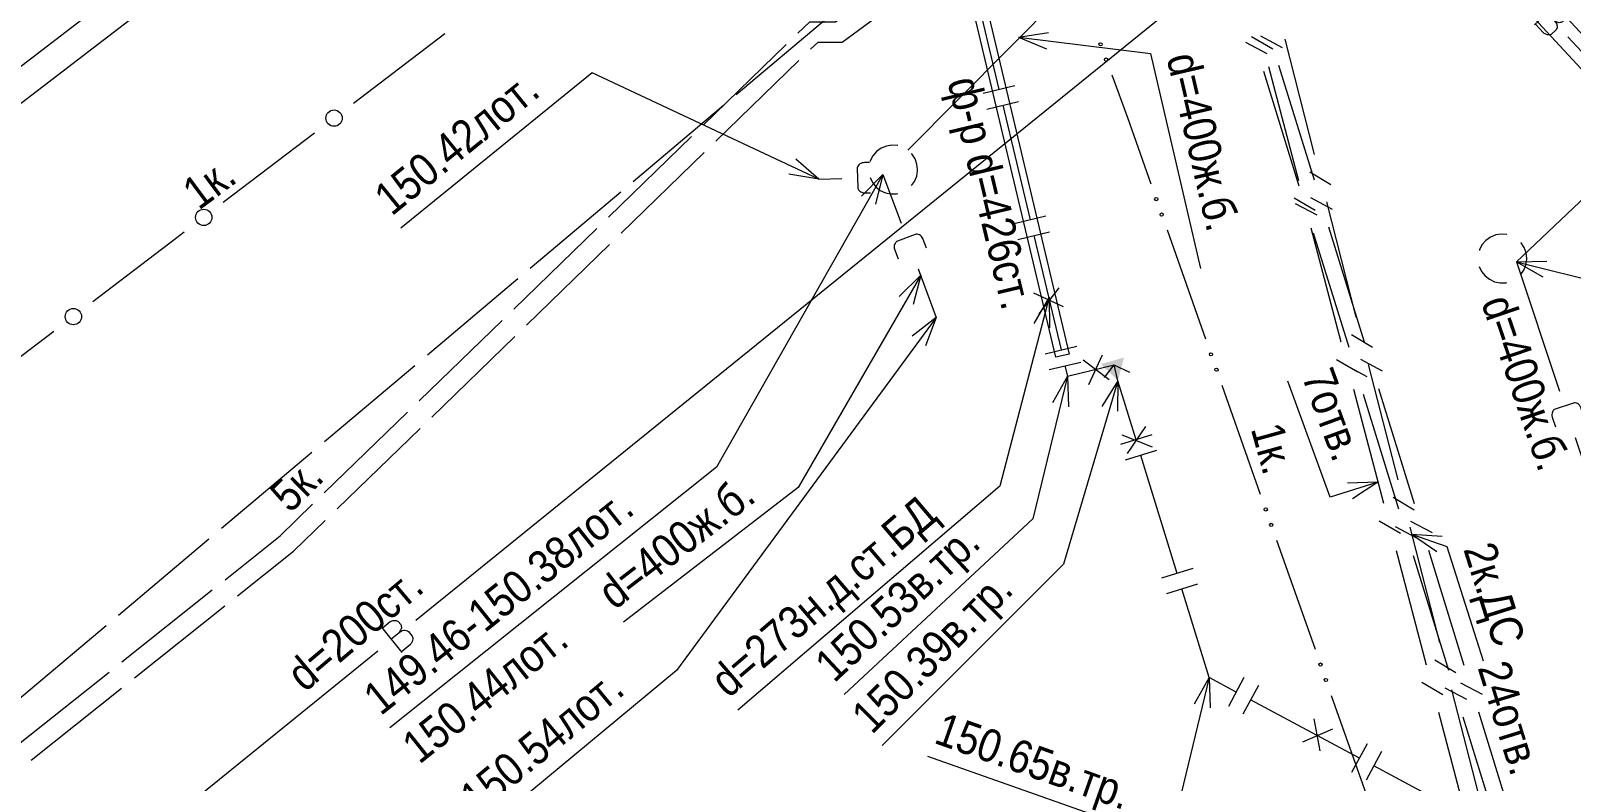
# Model space of a CAD drawing. Header units: metres. Extents: x 369 to 856, y 14070 to 14447.
# Drawn here: x 581.3 to 628.51, y 14226.37 to 14249.36 of the extents above; entities that cross this region are included whole.
import ezdxf
from ezdxf.enums import TextEntityAlignment as Align

# ---------------------------------------------------------------- set-up
doc = ezdxf.new("R2010")
doc.units = ezdxf.units.M
doc.header["$MEASUREMENT"] = 0
for name, color, linetype, lineweight in [('Водопровод', 7, 'Continuous', 25), ('Водосток', 7, 'Continuous', 25), ('Газопровод', 7, 'Continuous', 25), ('Кабели', 7, 'Continuous', 25), ('Кабель связи', 7, 'Continuous', 25), ('Кабель электрический', 7, 'Continuous', 25), ('Канализация самотёчная', 7, 'Continuous', 25)]:
    doc.layers.add(name, color=color, linetype=linetype, lineweight=lineweight)
doc.styles.add('Style-RUSSIAN_1251', font='RUSSIAN_1251.shx')
doc.styles.add('Style-RUSSIAN_1251 I 0.00000', font='RUSSIAN_1251.shx')

# ---------------------------------------------------------------- blocks, each defined once
blk = doc.blocks.new('msdElementTypeLineString_352')
at = {"layer": 'Канализация самотёчная', "color": 252, "linetype": 'Continuous', "lineweight": 9}
for p, q in [((17.315, 14.515), (33.481, 28.067)), ((0, 0), (16.166, 13.552))]:
    blk.add_line(p, q, dxfattribs=at)
blk = doc.blocks.new('msdElementTypeLineString_353')
at = {"layer": 'Канализация самотёчная', "color": 252, "linetype": 'Continuous', "lineweight": 9}
for p, q in [((17.275, 14.482), (33.401, 28)), ((0, 0.001), (16.126, 13.518))]:
    blk.add_line(p, q, dxfattribs=at)
blk = doc.blocks.new('msdElementTypeLineString_354')
at = {"layer": 'Канализация самотёчная', "color": 252, "linetype": 'Continuous', "lineweight": 9}
for p, q in [((17.155, 14.263), (17.206, 15.137)), ((16.746, 14.752), (17.382, 13.992)), ((17.171, 14.54), (17.842, 14.378))]:
    blk.add_line(p, q, dxfattribs=at)
blk = doc.blocks.new('msdElementTypeMultiLine_52')
at = {"layer": 'Канализация самотёчная', "color": 252, "linetype": 'Continuous', "lineweight": 9}
for name, p in [('msdElementTypeLineString_352', (0.217, 0.851)), ('msdElementTypeLineString_353', (0.795, 0.161)), ('msdElementTypeLineString_354', (0, 0))]:
    blk.add_blockref(name, p, dxfattribs=at)
blk = doc.blocks.new('msdElementTypeLineString_355')
at = {"layer": 'Канализация самотёчная', "color": 252, "linetype": 'Continuous', "lineweight": 9}
for p, q in [((17.242, 14.409), (33.334, 27.856)), ((0, 0.001), (16.091, 13.447))]:
    blk.add_line(p, q, dxfattribs=at)
blk = doc.blocks.new('msdElementTypeLineString_356')
at = {"layer": 'Канализация самотёчная', "color": 252, "linetype": 'Continuous', "lineweight": 9}
for p, q in [((17.203, 14.377), (33.255, 27.79)), ((0, 0.001), (16.052, 13.415))]:
    blk.add_line(p, q, dxfattribs=at)
blk = doc.blocks.new('msdElementTypeLineString_357')
at = {"layer": 'Канализация самотёчная', "color": 252, "linetype": 'Continuous', "lineweight": 9}
for p, q in [((16.673, 14.647), (17.308, 13.887)), ((17.082, 14.158), (17.134, 15.032)), ((17.099, 14.435), (17.769, 14.272))]:
    blk.add_line(p, q, dxfattribs=at)
blk = doc.blocks.new('msdElementTypeMultiLine_53')
at = {"layer": 'Канализация самотёчная', "color": 252, "linetype": 'Continuous', "lineweight": 9}
for name, p in [('msdElementTypeLineString_355', (0.218, 0.851)), ('msdElementTypeLineString_356', (0.795, 0.16)), ('msdElementTypeLineString_357', (0, 0))]:
    blk.add_blockref(name, p, dxfattribs=at)
blk = doc.blocks.new('UKAZD_1')
at = {"layer": 'Газопровод', "linetype": 'Continuous', "lineweight": 9}
blk.add_hatch(color=252, dxfattribs=at).paths.add_polyline_path([(0.636, -0.367), (0, 0), (0.636, 0.367)])
blk = doc.blocks.new('msdElementTypeLineString_435')
at = {"layer": 'Кабель связи', "color": 252, "linetype": 'Continuous', "lineweight": 9}
for p, q in [((39.271, 31.248), (40.45, 27.908)), ((40.949, 26.493), (42.128, 23.153)), ((42.627, 21.739), (43.806, 18.399)), ((44.305, 16.984), (45.484, 13.644))]:
    blk.add_line(p, q, dxfattribs=at)
at = {"layer": 'Кабель связи', "color": 252, "linetype": 'Continuous', "lineweight": 9, "flags": 128}
blk.add_lwpolyline([(37.577, 35.996), (38.054, 34.697), (38.772, 32.662)], dxfattribs=at)
at = {"layer": 'Кабель связи', "color": 252, "linetype": 'Continuous', "lineweight": 9}
for centre in [(37.232, 36.935), (37.404, 36.466), (38.939, 32.191), (39.105, 31.719), (40.617, 27.436), (40.783, 26.965), (42.295, 22.682), (42.461, 22.21), (43.973, 17.927), (44.139, 17.456)]:
    blk.add_circle(centre, 0.05, dxfattribs=at)
blk = doc.blocks.new('msdElementTypeMultiLine_133')
at = {"layer": 'Кабель связи', "color": 252, "linetype": 'Continuous', "lineweight": 9}
blk.add_blockref('msdElementTypeLineString_435', (0, 0), dxfattribs=at)
blk = doc.blocks.new('msdElementTypeLineString_436')
at = {"layer": 'Кабель связи', "color": 252, "linetype": 'Continuous', "lineweight": 9}
for p, q in [((29.515, 36.479), (30.42, 32.947)), ((30.284, 32.412), (30.929, 32.03)), ((30.793, 31.494), (31.698, 27.963)), ((31.562, 27.427), (32.207, 27.045)), ((32.07, 26.51), (32.976, 22.978)), ((32.839, 22.443), (33.484, 22.061)), ((33.348, 21.525), (34.253, 17.994)), ((34.117, 17.458), (34.762, 17.076)), ((34.626, 16.541), (35.531, 13.009))]:
    blk.add_line(p, q, dxfattribs=at)
blk = doc.blocks.new('msdElementTypeMultiLine_134')
at = {"layer": 'Кабель связи', "color": 252, "linetype": 'Continuous', "lineweight": 9}
blk.add_blockref('msdElementTypeLineString_436', (0, 0), dxfattribs=at)
blk = doc.blocks.new('msdElementTypeShape_35')
at = {"layer": 'Водосток', "color": 252, "linetype": 'Continuous', "lineweight": 9, "flags": 128}
for points in [[(0.888, 1.484), (0.885, 1.485), (0.712, 1.497), (0.542, 1.469), (0.382, 1.403), (0.242, 1.301), (0.128, 1.171), (0.048, 1.018), (0.041, 0.993)], [(1.497, 0.748), (1.477, 0.919), (1.419, 1.082), (1.324, 1.227), (1.313, 1.237)], [(0.039, 0.502), (0.11, 0.352), (0.218, 0.217), (0.353, 0.109), (0.51, 0.036), (0.679, 0.001), (0.852, 0.005), (0.888, 0.014)], [(1.313, 0.258), (1.403, 0.384), (1.469, 0.544), (1.497, 0.714), (1.497, 0.748)]]:
    blk.add_lwpolyline(points, dxfattribs=at)
blk = doc.blocks.new('msdElementTypeShape_44')
at = {"layer": 'Водосток', "color": 252, "linetype": 'Continuous', "lineweight": 9, "flags": 128}
for points in [[(0.888, 1.483), (0.885, 1.484), (0.712, 1.496), (0.541, 1.468), (0.382, 1.402), (0.241, 1.301), (0.128, 1.17), (0.047, 1.017), (0.041, 0.992)], [(1.497, 0.747), (1.477, 0.919), (1.418, 1.081), (1.324, 1.226), (1.313, 1.237)], [(0.039, 0.501), (0.11, 0.351), (0.217, 0.216), (0.353, 0.109), (0.51, 0.036), (0.679, 0), (0.698, 0.001), (0.852, 0.004), (0.888, 0.014)], [(1.313, 0.258), (1.403, 0.383), (1.469, 0.543), (1.496, 0.714), (1.497, 0.747)]]:
    blk.add_lwpolyline(points, dxfattribs=at)
blk = doc.blocks.new('msdElementTypeLineString_454')
at = {"layer": 'Газопровод', "color": 252, "linetype": 'Continuous', "lineweight": 9}
for p, q in [((0.117, 0.511), (0.414, 0.901)), ((0.399, 0.897), (0.881, 0.676))]:
    blk.add_line(p, q, dxfattribs=at)
blk = doc.blocks.new('msdElementTypeLineString_455')
at = {"layer": 'Газопровод', "color": 252, "linetype": 'Continuous', "lineweight": 9}
blk.add_line((0.621, 0.5), (0.5, 0.992), dxfattribs=at)
blk = doc.blocks.new('msdElementTypeMultiLine_148')
at = {"layer": 'Газопровод', "color": 252, "linetype": 'Continuous', "lineweight": 9}
for name, p in [('msdElementTypeLineString_454', (0.093, 0.093)), ('msdElementTypeLineString_455', (0, 0))]:
    blk.add_blockref(name, p, dxfattribs=at)
blk = doc.blocks.new('msdElementTypeLineString_471')
at = {"layer": 'Водопровод', "color": 252, "linetype": 'Continuous', "lineweight": 9}
for p, q in [((0, 9.667), (3.973, 5.383)), ((4.992, 4.284), (8.965, 0))]:
    blk.add_line(p, q, dxfattribs=at)
blk = doc.blocks.new('msdElementTypeLineString_472')
at = {"layer": 'Водопровод', "color": 252, "linetype": 'Continuous', "lineweight": 9}
for p, q in [((5.206, 5.824), (4.474, 5.146)), ((4.865, 5.509), (5.084, 5.273)), ((4.498, 5.168), (4.744, 4.903))]:
    blk.add_line(p, q, dxfattribs=at)
at = {"layer": 'Водопровод', "color": 252, "linetype": 'Continuous', "lineweight": 9, "flags": 128}
blk.add_lwpolyline([(5.179, 5.8), (5.396, 5.566), (5.412, 5.54), (5.432, 5.49), (5.444, 5.437), (5.445, 5.413), (5.443, 5.388), (5.435, 5.361), (5.422, 5.331), (5.414, 5.318), (5.329, 5.239), (5.309, 5.228), (5.278, 5.217), (5.253, 5.214), (5.226, 5.213), (5.192, 5.219), (5.154, 5.233), (5.123, 5.247), (5.084, 5.273), (5.107, 5.242), (5.127, 5.215), (5.149, 5.169), (5.157, 5.136), (5.163, 5.103), (5.16, 5.059), (5.148, 5.02), (5.131, 4.992), (4.991, 4.862), (4.975, 4.852), (4.948, 4.843), (4.912, 4.837), (4.87, 4.842), (4.837, 4.85), (4.791, 4.87), (4.765, 4.884), (4.744, 4.903)], dxfattribs=at)
blk = doc.blocks.new('msdElementTypeMultiLine_170')
at = {"layer": 'Водопровод', "color": 252, "linetype": 'Continuous', "lineweight": 9}
for name, p in [('msdElementTypeLineString_471', (0.5, 0.5)), ('msdElementTypeLineString_472', (0, 0))]:
    blk.add_blockref(name, p, dxfattribs=at)
blk = doc.blocks.new('msdElementTypeLineString_479')
at = {"layer": 'Кабель электрический', "color": 252, "linetype": 'Continuous', "lineweight": 9}
for p, q in [((111.781, 90.369), (114.325, 92.838)), ((108.878, 87.552), (111.422, 90.021)), ((105.976, 84.734), (108.519, 87.203)), ((103.073, 81.917), (105.617, 84.386)), ((100.17, 79.1), (102.714, 81.569)), ((93.964, 73.921), (96.737, 76.13)), ((90.8, 71.401), (93.573, 73.61))]:
    blk.add_line(p, q, dxfattribs=at)
at = {"layer": 'Кабель электрический', "color": 252, "linetype": 'Continuous', "lineweight": 9, "flags": 128}
for points in [[(114.684, 93.186), (115.045, 93.537), (115.84, 93.537), (116.672, 94.148), (117.192, 94.529), (117.624, 94.9)], [(97.128, 76.441), (98.816, 77.786), (99.811, 78.752)]]:
    blk.add_lwpolyline(points, dxfattribs=at)
blk = doc.blocks.new('msdElementTypeLineString_480')
at = {"layer": 'Кабель электрический', "color": 252, "linetype": 'Continuous', "lineweight": 9}
for p, q in [((111.786, 90.369), (114.33, 92.838)), ((108.883, 87.551), (111.427, 90.02)), ((105.98, 84.734), (108.524, 87.203)), ((103.078, 81.917), (105.622, 84.386)), ((100.175, 79.1), (102.719, 81.569)), ((93.966, 73.923), (96.739, 76.132)), ((90.802, 71.403), (93.575, 73.611))]:
    blk.add_line(p, q, dxfattribs=at)
at = {"layer": 'Кабель электрический', "color": 252, "linetype": 'Continuous', "lineweight": 9, "flags": 128}
for points in [[(114.689, 93.186), (114.915, 93.405), (115.66, 93.405), (116.658, 94.136), (117.196, 94.531), (117.637, 94.909)], [(97.13, 76.443), (98.844, 77.808), (99.816, 78.751)]]:
    blk.add_lwpolyline(points, dxfattribs=at)
blk = doc.blocks.new('msdElementTypeMultiLine_175')
at = {"layer": 'Кабель электрический', "color": 252, "linetype": 'Continuous', "lineweight": 9}
for name, p in [('msdElementTypeLineString_479', (0, 0.492)), ('msdElementTypeLineString_480', (0.384, 0))]:
    blk.add_blockref(name, p, dxfattribs=at)
blk = doc.blocks.new('msdElementTypeLineString_570')
at = {"layer": 'Кабель электрический', "color": 252, "linetype": 'Continuous', "lineweight": 9}
for p, q in [((48.7, 41.034), (45.928, 38.699)), ((45.546, 38.376), (42.774, 36.041)), ((42.392, 35.719), (39.62, 33.383)), ((39.238, 33.061), (36.466, 30.725)), ((36.083, 30.403), (33.311, 28.068)), ((32.929, 27.746), (30.157, 25.41)), ((29.775, 25.088), (27.003, 22.752)), ((26.62, 22.43), (23.848, 20.095))]:
    blk.add_line(p, q, dxfattribs=at)
blk = doc.blocks.new('msdElementTypeMultiLine_260')
at = {"layer": 'Кабель электрический', "color": 252, "linetype": 'Continuous', "lineweight": 9}
blk.add_blockref('msdElementTypeLineString_570', (0.407, 0.407), dxfattribs=at)
blk = doc.blocks.new('msdElementTypeLineString_588')
at = {"layer": 'Водосток', "color": 252, "linetype": 'Continuous', "lineweight": 9}
for p, q in [((0.001, 4.376), (0.556, 2.891)), ((1.081, 1.485), (1.636, 0))]:
    blk.add_line(p, q, dxfattribs=at)
blk = doc.blocks.new('msdElementTypeMultiLine_271')
at = {"layer": 'Водосток', "color": 252, "linetype": 'Continuous', "lineweight": 9, "flags": 128}
blk.add_lwpolyline([(1.801, 2.592), (1.704, 2.852), (1.688, 2.888), (1.671, 2.913), (1.646, 2.948), (1.616, 2.976), (1.587, 2.995), (1.55, 3.008), (1.513, 3.016), (1.485, 3.013), (1.458, 3.007), (0.91, 2.803), (0.888, 2.79), (0.871, 2.776), (0.852, 2.754), (0.84, 2.733), (0.827, 2.703), (0.816, 2.672), (0.815, 2.637), (0.816, 2.589), (0.824, 2.553), (0.933, 2.263)], dxfattribs=at)
at = {"layer": 'Водосток', "color": 252, "linetype": 'Continuous', "lineweight": 9}
blk.add_blockref('msdElementTypeLineString_588', (0.467, 0.467), dxfattribs=at)
blk = doc.blocks.new('msdElementTypeLineString_589')
at = {"layer": 'Водосток', "color": 252, "linetype": 'Continuous', "lineweight": 9}
for p, q in [((9.234, 8.76), (17.378, 16.487)), ((0.001, 0), (8.145, 7.727))]:
    blk.add_line(p, q, dxfattribs=at)
blk = doc.blocks.new('msdElementTypeMultiLine_272')
at = {"layer": 'Водосток', "color": 252, "linetype": 'Continuous', "lineweight": 9, "flags": 128}
blk.add_lwpolyline([(9.013, 9.21), (8.811, 9.019), (8.785, 8.99), (8.768, 8.965), (8.746, 8.928), (8.732, 8.889), (8.726, 8.855), (8.728, 8.816), (8.735, 8.779), (8.749, 8.754), (8.765, 8.731), (9.167, 8.307), (9.188, 8.292), (9.207, 8.281), (9.235, 8.272), (9.259, 8.27), (9.291, 8.269), (9.324, 8.272), (9.357, 8.284), (9.401, 8.304), (9.431, 8.326), (9.655, 8.539)], dxfattribs=at)
at = {"layer": 'Водосток', "color": 252, "linetype": 'Continuous', "lineweight": 9}
blk.add_blockref('msdElementTypeLineString_589', (0.467, 0.467), dxfattribs=at)
blk = doc.blocks.new('msdElementTypeLineString_594')
at = {"layer": 'Водосток', "color": 252, "linetype": 'Continuous', "lineweight": 9}
for p, q in [((6.801, 6.842), (12.544, 12.62)), ((0, 0.001), (5.743, 5.778))]:
    blk.add_line(p, q, dxfattribs=at)
blk = doc.blocks.new('msdElementTypeMultiLine_276')
at = {"layer": 'Водосток', "color": 252, "linetype": 'Continuous', "lineweight": 9, "flags": 128}
blk.add_lwpolyline([(6.581, 7.272), (6.385, 7.075), (6.359, 7.046), (6.343, 7.02), (6.322, 6.983), (6.309, 6.944), (6.305, 6.91), (6.308, 6.871), (6.316, 6.833), (6.331, 6.809), (6.347, 6.786), (6.762, 6.374), (6.783, 6.36), (6.803, 6.35), (6.83, 6.342), (6.855, 6.34), (6.887, 6.34), (6.919, 6.344), (6.952, 6.357), (6.996, 6.378), (7.025, 6.401), (7.243, 6.621)], dxfattribs=at)
at = {"layer": 'Водосток', "color": 252, "linetype": 'Continuous', "lineweight": 9}
blk.add_blockref('msdElementTypeLineString_594', (0.467, 0.467), dxfattribs=at)
blk = doc.blocks.new('msdElementTypeLineString_597')
at = {"layer": 'Водосток', "color": 252, "linetype": 'Continuous', "lineweight": 9}
blk.add_line((0, 0), (0.7, 0.024), dxfattribs=at)
blk = doc.blocks.new('msdElementTypeMultiLine_279')
at = {"layer": 'Водосток', "color": 252, "linetype": 'Continuous', "lineweight": 9, "flags": 128}
blk.add_lwpolyline([(2.016, 0.981), (1.862, 0.976), (1.823, 0.972), (1.794, 0.964), (1.753, 0.951), (1.717, 0.932), (1.69, 0.91), (1.666, 0.879), (1.646, 0.847), (1.64, 0.819), (1.637, 0.791), (1.657, 0.207), (1.662, 0.182), (1.67, 0.161), (1.684, 0.136), (1.701, 0.119), (1.725, 0.096), (1.75, 0.077), (1.783, 0.064), (1.829, 0.05), (1.866, 0.046), (2.047, 0.052)], dxfattribs=at)
at = {"layer": 'Водосток', "color": 252, "linetype": 'Continuous', "lineweight": 9}
blk.add_blockref('msdElementTypeLineString_597', (0.467, 0.467), dxfattribs=at)
blk = doc.blocks.new('msdElementTypeLineString_699')
at = {"layer": 'Канализация самотёчная', "color": 252, "linetype": 'Continuous', "lineweight": 9}
for p, q in [((22.166, 16.999), (43.142, 33.085)), ((0, 0.001), (20.976, 16.086))]:
    blk.add_line(p, q, dxfattribs=at)
blk = doc.blocks.new('msdElementTypeLineString_700')
at = {"layer": 'Канализация самотёчная', "color": 252, "linetype": 'Continuous', "lineweight": 9}
for p, q in [((22.153, 16.989), (43.116, 33.065)), ((0, 0.001), (20.963, 16.077))]:
    blk.add_line(p, q, dxfattribs=at)
blk = doc.blocks.new('msdElementTypeLineString_701')
at = {"layer": 'Канализация самотёчная', "color": 252, "linetype": 'Continuous', "lineweight": 9}
for p, q in [((21.988, 16.787), (22.077, 17.659)), ((21.6, 17.293), (22.203, 16.507)), ((22.016, 17.063), (22.679, 16.872))]:
    blk.add_line(p, q, dxfattribs=at)
blk = doc.blocks.new('msdElementTypeMultiLine_343')
at = {"layer": 'Канализация самотёчная', "color": 252, "linetype": 'Continuous', "lineweight": 9}
for name, p in [('msdElementTypeLineString_699', (0.189, 0.83)), ('msdElementTypeLineString_700', (0.823, 0.182)), ('msdElementTypeLineString_701', (0, 0))]:
    blk.add_blockref(name, p, dxfattribs=at)
blk = doc.blocks.new('msdElementTypeLineString_734')
at = {"layer": 'Кабель связи', "color": 252, "linetype": 'Continuous', "lineweight": 9}
for p, q in [((7.112, 32.602), (7.76, 32.225)), ((7.627, 31.688), (8.548, 28.193)), ((8.416, 27.656), (9.063, 27.279)), ((8.931, 26.742), (9.852, 23.247)), ((9.719, 22.71), (10.367, 22.333)), ((10.234, 21.796), (11.156, 18.301)), ((11.023, 17.764), (11.671, 17.387)), ((11.538, 16.851), (12.46, 13.355)), ((12.327, 12.819), (12.974, 12.441)), ((12.842, 11.905), (13.763, 8.409))]:
    blk.add_line(p, q, dxfattribs=at)
blk = doc.blocks.new('msdElementTypeMultiLine_365')
at = {"layer": 'Кабель связи', "color": 252, "linetype": 'Continuous', "lineweight": 9}
blk.add_blockref('msdElementTypeLineString_734', (0, 0), dxfattribs=at)
blk = doc.blocks.new('msdElementTypeLineString_737')
at = {"layer": 'Водосток', "color": 252, "linetype": 'Continuous', "lineweight": 9}
for p, q in [((0.001, 9.346), (1.323, 5.384)), ((1.798, 3.962), (3.12, 0))]:
    blk.add_line(p, q, dxfattribs=at)
blk = doc.blocks.new('msdElementTypeMultiLine_368')
at = {"layer": 'Водосток', "color": 252, "linetype": 'Continuous', "lineweight": 9, "flags": 128}
blk.add_lwpolyline([(2.541, 5.059), (2.453, 5.322), (2.438, 5.359), (2.422, 5.385), (2.398, 5.42), (2.369, 5.449), (2.341, 5.469), (2.305, 5.483), (2.268, 5.493), (2.24, 5.491), (2.212, 5.486), (1.657, 5.301), (1.635, 5.289), (1.617, 5.276), (1.598, 5.255), (1.585, 5.233), (1.571, 5.204), (1.559, 5.174), (1.556, 5.139), (1.556, 5.091), (1.563, 5.054), (1.661, 4.76)], dxfattribs=at)
at = {"layer": 'Водосток', "color": 252, "linetype": 'Continuous', "lineweight": 9}
blk.add_blockref('msdElementTypeLineString_737', (0.467, 0.467), dxfattribs=at)
blk = doc.blocks.new('msdElementTypeLineString_765')
at = {"layer": 'Водопровод', "color": 252, "linetype": 'Continuous', "lineweight": 9}
for p, q in [((24.457, 19.791), (47.746, 38.638)), ((0.001, 0), (23.291, 18.847))]:
    blk.add_line(p, q, dxfattribs=at)
blk = doc.blocks.new('msdElementTypeLineString_766')
at = {"layer": 'Водопровод', "color": 252, "linetype": 'Continuous', "lineweight": 9}
for p, q in [((23.899, 20.075), (24.526, 19.299)), ((24.191, 19.714), (24.441, 19.916)), ((24.506, 19.325), (24.788, 19.553))]:
    blk.add_line(p, q, dxfattribs=at)
at = {"layer": 'Водопровод', "color": 252, "linetype": 'Continuous', "lineweight": 9, "flags": 128}
blk.add_lwpolyline([(23.922, 20.046), (24.17, 20.247), (24.197, 20.261), (24.247, 20.279), (24.301, 20.286), (24.325, 20.286), (24.35, 20.282), (24.377, 20.273), (24.406, 20.258), (24.418, 20.249), (24.491, 20.159), (24.501, 20.138), (24.509, 20.106), (24.511, 20.081), (24.511, 20.054), (24.502, 20.021), (24.486, 19.984), (24.469, 19.954), (24.441, 19.916), (24.473, 19.938), (24.502, 19.956), (24.549, 19.975), (24.582, 19.98), (24.616, 19.984), (24.659, 19.978), (24.697, 19.963), (24.725, 19.944), (24.844, 19.796), (24.853, 19.779), (24.861, 19.752), (24.864, 19.716), (24.857, 19.674), (24.847, 19.642), (24.823, 19.597), (24.808, 19.572), (24.788, 19.553)], dxfattribs=at)
blk = doc.blocks.new('msdElementTypeMultiLine_390')
at = {"layer": 'Водопровод', "color": 252, "linetype": 'Continuous', "lineweight": 9}
for name, p in [('msdElementTypeLineString_765', (0.5, 0.5)), ('msdElementTypeLineString_766', (0, 0))]:
    blk.add_blockref(name, p, dxfattribs=at)
blk = doc.blocks.new('msdElementTypeLineString_920')
at = {"layer": 'Кабели', "color": 252, "linetype": 'Continuous', "lineweight": 9}
for p, q in [((82.734, 51.096), (79.932, 48.964)), ((78.739, 48.055), (75.937, 45.923))]:
    blk.add_line(p, q, dxfattribs=at)
at = {"layer": 'Кабели', "color": 252, "linetype": 'Continuous', "lineweight": 9, "flags": 128}
for points in [[(74.744, 45.014), (74.476, 44.811), (71.942, 42.882)], [(70.749, 41.973), (69.512, 41.032), (67.826, 40.019)]]:
    blk.add_lwpolyline(points, dxfattribs=at)
at = {"layer": 'Кабели', "color": 252, "linetype": 'Continuous', "lineweight": 9}
for centre in [(79.335, 48.51), (75.34, 45.469), (71.345, 42.428)]:
    blk.add_circle(centre, 0.25, dxfattribs=at)
blk = doc.blocks.new('msdElementTypeMultiLine_513')
at = {"layer": 'Кабели', "color": 252, "linetype": 'Continuous', "lineweight": 9}
blk.add_blockref('msdElementTypeLineString_920', (0, 0), dxfattribs=at)
blk = doc.blocks.new('msdElementTypeLineString_929')
at = {"layer": 'Кабель связи', "color": 252, "linetype": 'Continuous', "lineweight": 9}
for p, q in [((8.356, 47.506), (9.019, 47.156)), ((8.909, 46.615), (9.997, 43.094)), ((9.887, 42.552), (10.55, 42.202)), ((10.44, 41.66), (11.529, 38.139)), ((11.419, 37.598), (12.082, 37.248)), ((11.972, 36.706), (13.06, 33.185)), ((12.95, 32.643), (13.613, 32.294)), ((13.503, 31.752), (14.591, 28.231)), ((14.481, 27.689), (15.144, 27.339)), ((15.034, 26.798), (16.123, 23.277))]:
    blk.add_line(p, q, dxfattribs=at)
blk = doc.blocks.new('msdElementTypeLineString_930')
at = {"layer": 'Кабель связи', "color": 252, "linetype": 'Continuous', "lineweight": 9}
for p, q in [((8.343, 47.43), (9.006, 47.08)), ((8.896, 46.539), (9.982, 43.026)), ((9.872, 42.484), (10.535, 42.134)), ((10.425, 41.592), (11.511, 38.079)), ((11.401, 37.538), (12.064, 37.188)), ((11.954, 36.646), (13.04, 33.133)), ((12.93, 32.591), (13.593, 32.242)), ((13.483, 31.7), (14.569, 28.187)), ((14.459, 27.645), (15.122, 27.295)), ((15.012, 26.754), (16.098, 23.24))]:
    blk.add_line(p, q, dxfattribs=at)
blk = doc.blocks.new('msdElementTypeMultiLine_518')
at = {"layer": 'Кабель связи', "color": 252, "linetype": 'Continuous', "lineweight": 9}
for name, p in [('msdElementTypeLineString_929', (0.452, 0.113)), ('msdElementTypeLineString_930', (0, 0))]:
    blk.add_blockref(name, p, dxfattribs=at)
blk = doc.blocks.new('msdElementTypeLineString_1076')
at = {"layer": 'Газопровод', "color": 252, "linetype": 'Continuous', "lineweight": 9}
for p, q in [((0.523, 34.093), (1.454, 33.728)), ((0.701, 33.52), (1.261, 34.349)), ((6.073, 24.692), (6.991, 25.088)), ((6.603, 24.41), (6.418, 25.393)), ((21.337, 15.314), (21.943, 16.11)), ((21.192, 15.896), (22.1, 15.479)), ((22.767, 9.49), (23.676, 9.073)), ((22.912, 8.908), (23.519, 9.704))]:
    blk.add_line(p, q, dxfattribs=at)
blk = doc.blocks.new('msdElementTypeLineString_1077')
at = {"layer": 'Газопровод', "color": 252, "linetype": 'Continuous', "lineweight": 9}
for p, q in [((1.055, 34.037), (0.5, 35.844)), ((1.533, 34.184), (0.577, 33.89)), ((1.68, 33.706), (0.724, 33.412)), ((2.313, 29.944), (1.202, 33.559)), ((2.791, 30.091), (1.835, 29.797)), ((2.938, 29.613), (1.982, 29.319)), ((4.361, 26.748), (3.888, 25.867)), ((4.802, 26.511), (4.329, 25.63)), ((7.897, 24.282), (4.565, 26.071)), ((8.134, 24.723), (7.661, 23.842)), ((8.574, 24.487), (8.101, 23.605)), ((11.67, 22.257), (8.338, 24.046)), ((11.906, 22.698), (11.433, 21.817)), ((12.347, 22.462), (11.874, 21.58)), ((15.442, 20.232), (12.11, 22.021)), ((15.678, 20.673), (15.205, 19.792)), ((16.119, 20.437), (15.646, 19.555)), ((19.214, 18.208), (15.882, 19.996)), ((19.451, 18.648), (18.978, 17.767)), ((19.891, 18.412), (19.418, 17.53)), ((22.328, 15.415), (21.357, 15.176)), ((22.447, 14.929), (21.476, 14.69)), ((23.35, 11.257), (22.379, 11.018)), ((23.47, 10.772), (22.499, 10.533)), ((23.887, 6.98), (22.984, 10.652)), ((24.373, 7.1), (23.401, 6.861)), ((24.492, 6.614), (23.521, 6.375)), ((24.909, 2.823), (24.006, 6.495)), ((25.395, 2.942), (24.424, 2.703)), ((25.514, 2.456), (24.543, 2.218)), ((25.48, 0.501), (25.029, 2.337))]:
    blk.add_line(p, q, dxfattribs=at)
at = {"layer": 'Газопровод', "color": 252, "linetype": 'Continuous', "lineweight": 9, "flags": 128}
for points in [[(4.125, 26.307), (3.293, 26.754), (2.46, 29.466)], [(21.842, 15.295), (21.417, 17.025), (19.655, 17.971)], [(22.865, 11.138), (22.764, 11.547), (21.962, 14.81)]]:
    blk.add_lwpolyline(points, dxfattribs=at)
blk = doc.blocks.new('msdElementTypeMultiLine_618')
at = {"layer": 'Газопровод', "color": 252, "linetype": 'Continuous', "lineweight": 9}
for name, p in [('msdElementTypeLineString_1077', (0, 0)), ('msdElementTypeLineString_1076', (0.093, 0.093))]:
    blk.add_blockref(name, p, dxfattribs=at)
blk = doc.blocks.new('msdElementTypeLineString_1078')
at = {"layer": 'Газопровод', "color": 252, "linetype": 'Continuous', "lineweight": 9}
for p, q in [((21.275, 27.983), (20.353, 28.37)), ((21.111, 28.56), (20.531, 27.745)), ((24.732, 12.296), (23.925, 12.887)), ((24.153, 12.14), (24.553, 13.056)), ((26.545, 2.532), (25.639, 2.956)), ((26.404, 3.115), (25.792, 2.324)), ((27.734, 1.058), (27.318, 0.149)), ((27.152, 0.912), (27.948, 0.306))]:
    blk.add_line(p, q, dxfattribs=at)
blk = doc.blocks.new('msdElementTypeLineString_1079')
at = {"layer": 'Газопровод', "color": 252, "linetype": 'Continuous', "lineweight": 9}
for p, q in [((24.176, 9.174), (25.148, 9.406)), ((24.292, 8.688), (25.264, 8.92)), ((24.778, 8.804), (25.614, 5.298)), ((25.128, 5.182), (26.1, 5.414)), ((25.244, 4.695), (26.216, 4.927)), ((25.73, 4.811), (26.566, 1.306)), ((26.08, 1.19), (27.052, 1.422)), ((26.196, 0.703), (27.168, 0.935))]:
    blk.add_line(p, q, dxfattribs=at)
at = {"layer": 'Газопровод', "color": 252, "linetype": 'Continuous', "lineweight": 9, "flags": 128}
for points in [[(24.157, 12.598), (23.89, 12.527), (24.662, 9.29)], [(26.682, 0.819), (26.758, 0.5), (28.189, 0.853)]]:
    blk.add_lwpolyline(points, dxfattribs=at)
blk = doc.blocks.new('msdElementTypeMultiLine_619')
at = {"layer": 'Газопровод', "color": 252, "linetype": 'Continuous', "lineweight": 9}
for name, p in [('msdElementTypeLineString_1079', (0, 0)), ('msdElementTypeLineString_1078', (0.093, 0.093))]:
    blk.add_blockref(name, p, dxfattribs=at)
blk = doc.blocks.new('msdElementTypeTextNode_50')
at = {"layer": 'Водосток', "color": 252, "linetype": 'Continuous', "lineweight": 9, "style": 'Style-RUSSIAN_1251', "width": 0.899998}
blk.add_text('d=400ж.б.', height=1, rotation=288.8189, dxfattribs=at).set_placement((0, 0))
blk = doc.blocks.new('msdElementTypeTextNode_51')
at = {"layer": 'Газопровод', "color": 252, "linetype": 'Continuous', "lineweight": 9, "style": 'Style-RUSSIAN_1251', "width": 0.899998}
blk.add_text('ф-р d=426ст.', height=1, rotation=283.4415, dxfattribs=at).set_placement((0, 0))
blk = doc.blocks.new('DIMTXT_77')
at = {"layer": 'Газопровод', "color": 252, "linetype": 'Continuous', "lineweight": 9}
for q in [(-0.496, -0.792), (-0.017, -0.934)]:
    blk.add_line((0, 0), q, dxfattribs=at)
at = {"layer": 'Газопровод', "color": 252, "linetype": 'Continuous', "lineweight": 9, "flags": 128}
blk.add_lwpolyline([(0, 0), (-1.668, -5.618), (-7.223, -11.176)], dxfattribs=at)
at = {"layer": 'Газопровод', "color": 252, "linetype": 'Continuous', "lineweight": 9, "style": 'Style-RUSSIAN_1251', "width": 0.9}
blk.add_text('150.39в.тр.', height=1, rotation=45.0137, dxfattribs=at).set_placement((-8.249, -10.151), align=Align.TOP_LEFT)
blk = doc.blocks.new('DIMTXT_78')
at = {"layer": 'Кабель связи', "color": 252, "linetype": 'Continuous', "lineweight": 9}
for q in [(0.768, -0.531), (0.932, -0.059)]:
    blk.add_line((0, 0), q, dxfattribs=at)
at = {"layer": 'Кабель связи', "color": 252, "linetype": 'Continuous', "lineweight": 9, "flags": 128}
blk.add_lwpolyline([(0, 0), (1.082, -0.376), (2.188, -3.882)], dxfattribs=at)
at = {"layer": 'Кабель связи', "color": 252, "linetype": 'Continuous', "lineweight": 9, "style": 'Style-RUSSIAN_1251', "width": 0.9}
blk.add_text('2к.ДС', height=1, rotation=287.5161, dxfattribs=at).set_placement((2.532, -0.154), align=Align.TOP_LEFT)
blk = doc.blocks.new('DIMTXT_79')
at = {"layer": 'Кабель связи', "color": 252, "linetype": 'Continuous', "lineweight": 9}
for q in [(-0.933, -0.034), (-0.782, -0.511)]:
    blk.add_line((0, 0), q, dxfattribs=at)
at = {"layer": 'Кабель связи', "color": 252, "linetype": 'Continuous', "lineweight": 9, "flags": 128}
blk.add_lwpolyline([(0, 0), (-1.461, -0.464), (-2.765, 3.094)], dxfattribs=at)
at = {"layer": 'Кабель связи', "color": 252, "linetype": 'Continuous', "lineweight": 9, "style": 'Style-RUSSIAN_1251', "width": 0.9}
blk.add_text('7отв.', height=1, rotation=290.1256, dxfattribs=at).set_placement((-1.404, 3.593), align=Align.TOP_LEFT)
blk = doc.blocks.new('DIMTXT_81')
at = {"layer": 'Газопровод', "color": 252, "linetype": 'Continuous', "lineweight": 9}
for q in [(-0.455, -0.816), (0.031, -0.934)]:
    blk.add_line((0, 0), q, dxfattribs=at)
at = {"layer": 'Газопровод', "color": 252, "linetype": 'Continuous', "lineweight": 9, "flags": 128}
blk.add_lwpolyline([(0, 0), (-1.056, -4.366), (-6.84, -9.748)], dxfattribs=at)
at = {"layer": 'Газопровод', "color": 252, "linetype": 'Continuous', "lineweight": 9, "style": 'Style-RUSSIAN_1251', "width": 0.9}
blk.add_text('150.53в.тр.', height=1, rotation=42.9386, dxfattribs=at).set_placement((-7.827, -8.687), align=Align.TOP_LEFT)
blk = doc.blocks.new('DIMTXT_110')
at = {"layer": 'Водосток', "color": 252, "linetype": 'Continuous', "lineweight": 9}
for q in [(-0.667, -0.654), (-0.234, -0.904)]:
    blk.add_line((0, 0), q, dxfattribs=at)
at = {"layer": 'Водосток', "color": 252, "linetype": 'Continuous', "lineweight": 9, "flags": 128}
blk.add_lwpolyline([(0, 0), (-3.759, -6.505), (-9.114, -10.641)], dxfattribs=at)
at = {"layer": 'Водосток', "color": 252, "linetype": 'Continuous', "lineweight": 9, "style": 'Style-RUSSIAN_1251', "width": 0.9}
blk.add_text('d=400ж.б.', height=1, rotation=37.6789, dxfattribs=at).set_placement((-10.001, -9.494), align=Align.TOP_LEFT)
blk = doc.blocks.new('DIMTXT_116')
at = {"layer": 'Водосток', "color": 252, "linetype": 'Continuous', "lineweight": 9}
for q in [(-0.735, -0.577), (-0.332, -0.873)]:
    blk.add_line((0, 0), q, dxfattribs=at)
at = {"layer": 'Водосток', "color": 252, "linetype": 'Continuous', "lineweight": 9, "flags": 128}
blk.add_lwpolyline([(0, 0), (-7.961, -10.816), (-13.777, -15.638)], dxfattribs=at)
at = {"layer": 'Водосток', "color": 252, "linetype": 'Continuous', "lineweight": 9, "style": 'Style-RUSSIAN_1251', "width": 0.9}
blk.add_text('150.54лот.', height=1, rotation=39.6664, dxfattribs=at).set_placement((-14.702, -14.522), align=Align.TOP_LEFT)
blk = doc.blocks.new('DIMTXT_146')
at = {"layer": 'Газопровод', "color": 252, "linetype": 'Continuous', "lineweight": 9}
for q in [(-0.454, -0.817), (0.032, -0.934)]:
    blk.add_line((0, 0), q, dxfattribs=at)
at = {"layer": 'Газопровод', "color": 252, "linetype": 'Continuous', "lineweight": 9, "flags": 128}
blk.add_lwpolyline([(0, 0), (-1.213, -5.042), (-8.621, -2.42)], dxfattribs=at)
at = {"layer": 'Газопровод', "color": 252, "linetype": 'Continuous', "lineweight": 9, "style": 'Style-RUSSIAN_1251', "width": 0.9}
blk.add_text('150.65в.тр.', height=1, rotation=340.5137, dxfattribs=at).set_placement((-8.137, -1.053), align=Align.TOP_LEFT)
blk = doc.blocks.new('DIMTXT_331')
at = {"layer": 'Водосток', "color": 252, "linetype": 'Continuous', "lineweight": 9}
for q in [(0.924, 0.137), (0.862, -0.359)]:
    blk.add_line((0, 0), q, dxfattribs=at)
at = {"layer": 'Водосток', "color": 252, "linetype": 'Continuous', "lineweight": 9, "flags": 128}
blk.add_lwpolyline([(0, 0), (4.044, -0.504), (5.58, -7.094)], dxfattribs=at)
at = {"layer": 'Водосток', "color": 252, "linetype": 'Continuous', "lineweight": 9, "style": 'Style-RUSSIAN_1251', "width": 0.9}
blk.add_text('d=400ж.б.', height=1, rotation=283.1177, dxfattribs=at).set_placement((5.508, -0.394), align=Align.TOP_LEFT)
blk = doc.blocks.new('DIMTXT_398')
at = {"layer": 'Водосток', "color": 252, "linetype": 'Continuous', "lineweight": 9}
for q in [(0.934, 0.024), (0.812, -0.461)]:
    blk.add_line((0, 0), q, dxfattribs=at)
at = {"layer": 'Водосток', "color": 252, "linetype": 'Continuous', "lineweight": 9, "flags": 128}
blk.add_lwpolyline([(0, 0), (2.787, -0.698), (4.668, -7.971)], dxfattribs=at)
at = {"layer": 'Водосток', "color": 252, "linetype": 'Continuous', "lineweight": 9, "style": 'Style-RUSSIAN_1251', "width": 0.9}
blk.add_text('150.23лот.', height=1, rotation=284.4998, dxfattribs=at).set_placement((4.247, -0.552), align=Align.TOP_LEFT)
blk = doc.blocks.new('DIMTXT_498')
at = {"layer": 'Водосток', "color": 252, "linetype": 'Continuous', "lineweight": 9}
for q in [(-0.708, 0.609), (-0.921, 0.156)]:
    blk.add_line((0, 0), q, dxfattribs=at)
at = {"layer": 'Водосток', "color": 252, "linetype": 'Continuous', "lineweight": 9, "flags": 128}
blk.add_lwpolyline([(0, 0), (-6.946, 3.262), (-12.81, -1.501)], dxfattribs=at)
at = {"layer": 'Водосток', "color": 252, "linetype": 'Continuous', "lineweight": 9, "style": 'Style-RUSSIAN_1251', "width": 0.9}
blk.add_text('150.42лот.', height=1, rotation=39.0913, dxfattribs=at).set_placement((-13.724, -0.376), align=Align.TOP_LEFT)
blk = doc.blocks.new('DIMTXT_499')
at = {"layer": 'Водосток', "color": 252, "linetype": 'Continuous', "lineweight": 9}
for q in [(-0.662, -0.659), (-0.227, -0.906)]:
    blk.add_line((0, 0), q, dxfattribs=at)
at = {"layer": 'Водосток', "color": 252, "linetype": 'Continuous', "lineweight": 9, "flags": 128}
blk.add_lwpolyline([(0, 0), (-5.096, -8.966), (-15.113, -16.956)], dxfattribs=at)
at = {"layer": 'Водосток', "color": 252, "linetype": 'Continuous', "lineweight": 9, "style": 'Style-RUSSIAN_1251', "width": 0.9}
for s, p in [('149.46-150.38лот.', (-16.017, -15.822)), ('150.44лот.', (-14.832, -17.308))]:
    blk.add_text(s, height=1, rotation=38.5753, dxfattribs=at).set_placement(p, align=Align.TOP_LEFT)
blk = doc.blocks.new('DIMTXT_575')
at = {"layer": 'Газопровод', "color": 252, "linetype": 'Continuous', "lineweight": 9}
for q in [(-0.469, -0.808), (0.015, -0.934)]:
    blk.add_line((0, 0), q, dxfattribs=at)
at = {"layer": 'Газопровод', "color": 252, "linetype": 'Continuous', "lineweight": 9, "flags": 128}
blk.add_lwpolyline([(0, 0), (-1.511, -5.793), (-9.532, -12.652)], dxfattribs=at)
at = {"layer": 'Газопровод', "color": 252, "linetype": 'Continuous', "lineweight": 9, "style": 'Style-RUSSIAN_1251', "width": 0.9}
blk.add_text('d=273н.д.ст.БД', height=1, rotation=40.5324, dxfattribs=at).set_placement((-10.475, -11.55), align=Align.TOP_LEFT)

msp = doc.modelspace()

# ---------------------------------------------------------------- linework, layer by layer
at = {"layer": 'Водопровод', "color": 252, "linetype": 'Continuous', "lineweight": 9, "flags": 128}
msp.add_lwpolyline([(632.652, 14245.151), (623.687, 14254.818), (623.145, 14254.314), (632.11, 14244.647), (632.435, 14244.949), (632.652, 14245.151)], dxfattribs=at)
at = {"layer": 'Газопровод', "color": 252, "linetype": 'Continuous', "lineweight": 9, "flags": 128}
msp.add_lwpolyline([(610.16, 14250.105), (610.574, 14250.205), (613.128, 14239.456), (612.712, 14239.366), (610.16, 14250.105)], dxfattribs=at)

# ---------------------------------------------------------------- block references
at = {"layer": 'Водопровод', "color": 252, "linetype": 'Continuous', "lineweight": 9}
for name, p in [('msdElementTypeMultiLine_170', (622.916, 14244.399)), ('msdElementTypeMultiLine_390', (568.149, 14211.013))]:
    msp.add_blockref(name, p, dxfattribs=at)
at = {"layer": 'Водосток', "color": 252, "linetype": 'Continuous', "lineweight": 9}
for name, p in [('msdElementTypeMultiLine_276', (607.711, 14245.243)), ('msdElementTypeMultiLine_272', (626.364, 14241.817)), ('DIMTXT_331', (611.572, 14249.171)), ('DIMTXT_498', (605.455, 14244.818)), ('msdElementTypeShape_44', (606.983, 14244.363)), ('msdElementTypeMultiLine_279', (604.988, 14244.351)), ('DIMTXT_499', (607.418, 14244.958)), ('msdElementTypeMultiLine_271', (606.95, 14240.115)), ('msdElementTypeShape_35', (625.654, 14241.64)), ('DIMTXT_398', (626.832, 14242.284)), ('msdElementTypeMultiLine_368', (626.364, 14232.471)), ('DIMTXT_110', (608.582, 14241.879)), ('msdElementTypeTextNode_50', (625.744, 14241.045)), ('DIMTXT_116', (609.053, 14240.582))]:
    msp.add_blockref(name, p, dxfattribs=at)
at = {"layer": 'Газопровод', "color": 252, "linetype": 'Continuous', "lineweight": 9}
for name, p in [('msdElementTypeMultiLine_619', (586.311, 14238.278)), ('msdElementTypeTextNode_51', (609.392, 14247.813)), ('DIMTXT_575', (612.507, 14241.199)), ('msdElementTypeMultiLine_148', (614, 14238.139)), ('DIMTXT_81', (613.069, 14238.778)), ('DIMTXT_77', (614.621, 14238.639)), ('msdElementTypeMultiLine_618', (614.121, 14202.795)), ('DIMTXT_146', (617.414, 14229.549))]:
    msp.add_blockref(name, p, dxfattribs=at)
at = {"layer": 'Газопровод', "color": 252, "linetype": 'Continuous', "lineweight": 9, "rotation": 105.4957143820199}
msp.add_blockref('UKAZD_1', (614.621, 14238.639), dxfattribs=at)
at = {"layer": 'Кабели', "color": 252, "linetype": 'Continuous', "lineweight": 9}
msp.add_blockref('msdElementTypeMultiLine_513', (511.263, 14198.177), dxfattribs=at)
at = {"layer": 'Кабель связи', "color": 252, "linetype": 'Continuous', "lineweight": 9}
for name, p in [('msdElementTypeMultiLine_134', (590.216, 14212.628)), ('msdElementTypeMultiLine_133', (576.854, 14212.015)), ('msdElementTypeMultiLine_518', (610.181, 14201.586)), ('msdElementTypeMultiLine_365', (611.603, 14216.585)), ('DIMTXT_79', (622.588, 14235.534)), ('DIMTXT_78', (623.62, 14233.937))]:
    msp.add_blockref(name, p, dxfattribs=at)
at = {"layer": 'Кабель электрический', "color": 252, "linetype": 'Continuous', "lineweight": 9}
for name, p in [('msdElementTypeMultiLine_260', (556.583, 14208.292)), ('msdElementTypeMultiLine_175', (490.129, 14155.612))]:
    msp.add_blockref(name, p, dxfattribs=at)
at = {"layer": 'Канализация самотёчная', "color": 252, "linetype": 'Continuous', "lineweight": 9}
for name, p in [('msdElementTypeMultiLine_53', (553.015, 14232.102)), ('msdElementTypeMultiLine_52', (553.593, 14230.791)), ('msdElementTypeMultiLine_343', (546.016, 14220.769))]:
    msp.add_blockref(name, p, dxfattribs=at)

# ---------------------------------------------------------------- texts
at = {"layer": 'Водопровод', "color": 252, "linetype": 'Continuous', "lineweight": 9, "style": 'Style-RUSSIAN_1251', "width": 0.899998}
msp.add_text('d=200ст.', height=1, rotation=40.2428, dxfattribs=at).set_placement((589.698, 14229.072))
at = {"layer": 'Кабели', "color": 252, "linetype": 'Continuous', "lineweight": 9, "style": 'Style-RUSSIAN_1251', "width": 0.899998}
msp.add_text('1к.', height=1, rotation=36.6996, dxfattribs=at).set_placement((586.452, 14243.845))
at = {"layer": 'Кабель связи', "color": 252, "linetype": 'Continuous', "lineweight": 9}
for s, rotation, style, width, p in [('1к.', 285.4191, 'Style-RUSSIAN_1251', 0.899998, (618.686, 14237.172)), ('24отв.', 287.1764, 'Style-RUSSIAN_1251 I 0.00000', 0.9, (625.636, 14229.852))]:
    msp.add_text(s, height=1, rotation=rotation, dxfattribs=dict(at, style=style, width=width)).set_placement(p)
at = {"layer": 'Кабель электрический', "color": 252, "linetype": 'Continuous', "lineweight": 9, "style": 'Style-RUSSIAN_1251', "width": 0.899998}
msp.add_text('5к.', height=1, rotation=44.3677, dxfattribs=at).set_placement((589.249, 14234.557))

doc.saveas('drawing.dxf')
